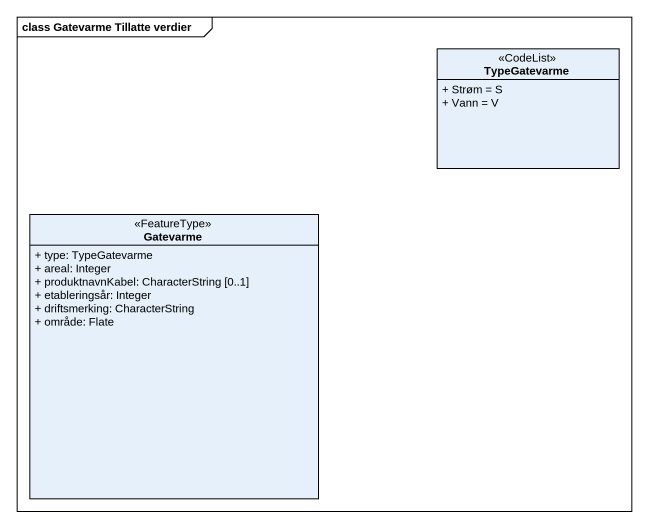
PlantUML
@startuml
mainframe class Gatevarme Tillatte verdier
hide circle
hide empty members
skinparam classAttributeIconSize 0
class TypeGatevarme <<CodeList>> {
  + Strøm = S
  + Vann = V
}
class Gatevarme <<FeatureType>> {
  + type: TypeGatevarme
  + areal: Integer
  + produktnavnKabel: CharacterString [0..1]
  + etableringsår: Integer
  + driftsmerking: CharacterString
  + område: Flate
}
@enduml
